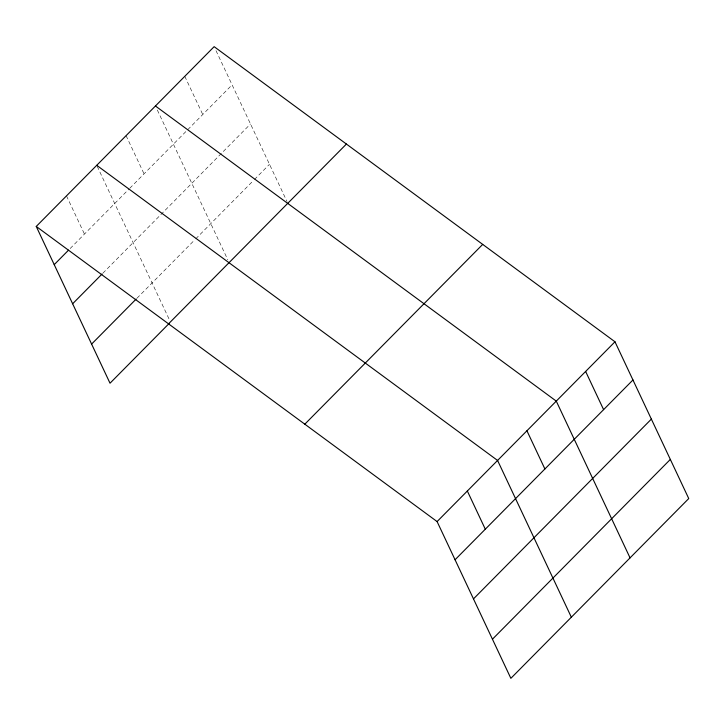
<?xml version="1.0" encoding="UTF-8"?>
<svg xmlns="http://www.w3.org/2000/svg" width="725" height="725" viewBox="0 0 725 725"><rect width="100%" height="100%" fill="white"/><g stroke="black" fill="none" stroke-linecap="round" stroke-linejoin="round"><path stroke-width="0.54" stroke-dasharray="3.62 2.72" d="M70.135 248.548L128.977 189.071M129.775 188.273L232.109 84.843M102.877 273.198L250.515 123.975M136.962 298.238L194.925 239.658M195.714 238.86L253.623 180.335M254.421 179.528L269.492 164.294M216.023 50.678L286.982 201.468M184.784 76.324L202.755 114.514M157.325 110.01L227.822 259.822M126.078 135.657L144.048 173.846M97.204 166.324L170.04 321.112M66.492 195.886L84.463 234.066"/><path stroke-width="1.09" d="M36.25 226.445L214.138 46.663L614.981 341.783L688.75 498.555L510.862 678.337L437.093 521.574L36.25 226.445L110.019 383.217L168.907 323.694M54.221 264.634L68.54 250.161M72.636 303.766L102.08 274.005M91.604 344.085L136.173 299.044M168.526 323.839L346.414 144.048M304.817 424.179L482.705 244.398M437.093 521.574L614.981 341.783M455.064 559.754L632.952 379.972M473.479 598.886L651.367 419.104M492.447 639.205L670.335 459.423M155.431 105.995L556.274 401.115L630.052 557.878M96.733 165.318L497.577 460.447L571.345 617.211M585.628 371.445L603.599 409.634M526.93 430.777L544.901 468.966M467.335 491.006L485.306 529.196"/></g></svg>
